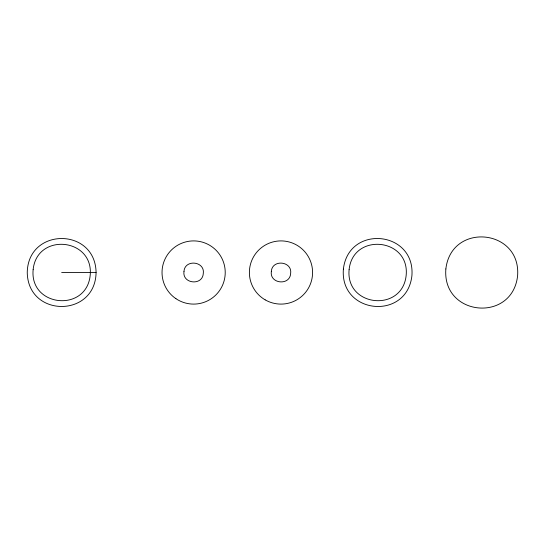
<?xml version="1.0" encoding="UTF-8"?>
<svg xmlns="http://www.w3.org/2000/svg" width="545" height="545" viewBox="0 0 545 545"><rect width="100%" height="100%" fill="white"/><g stroke="black" fill="none" stroke-linecap="round" stroke-linejoin="round"><path stroke-width="0.82" d="M96.084 272.5C95.327 317.79 28.013 317.79 27.25 272.5C28.013 227.21 95.327 227.21 96.084 272.5L61.667 272.5M33.136 269.693C29.525 307.087 86.444 312.694 90.198 275.307C93.808 237.913 36.89 232.306 33.136 269.693M183.978 271.546C182.173 283.938 202.638 285.955 203.285 273.454C205.09 261.062 184.626 259.045 183.978 271.546M271.335 271.546C269.53 283.938 289.995 285.955 290.642 273.454C292.447 261.062 271.975 259.045 271.335 271.546M343.384 269.128C339.705 314.274 406.693 320.869 411.891 275.872C415.569 230.726 348.582 224.131 343.384 269.128M349.107 269.693C345.496 307.087 402.414 312.694 406.168 275.307C409.779 237.913 352.86 232.306 349.107 269.693M445.865 268.971C442.009 316.229 512.136 323.137 517.58 276.029C521.429 228.771 451.301 221.863 445.865 268.971M175.919 298.667A31.596 31.596 0 0 0 225.146 274.755A31.596 31.596 0 0 0 179.823 244.078A31.596 31.596 0 0 0 175.919 298.667M265.19 299.866A31.596 31.596 0 0 0 312.585 272.5A31.596 31.596 0 0 0 265.19 245.134A31.596 31.596 0 0 0 265.19 299.866"/></g></svg>
